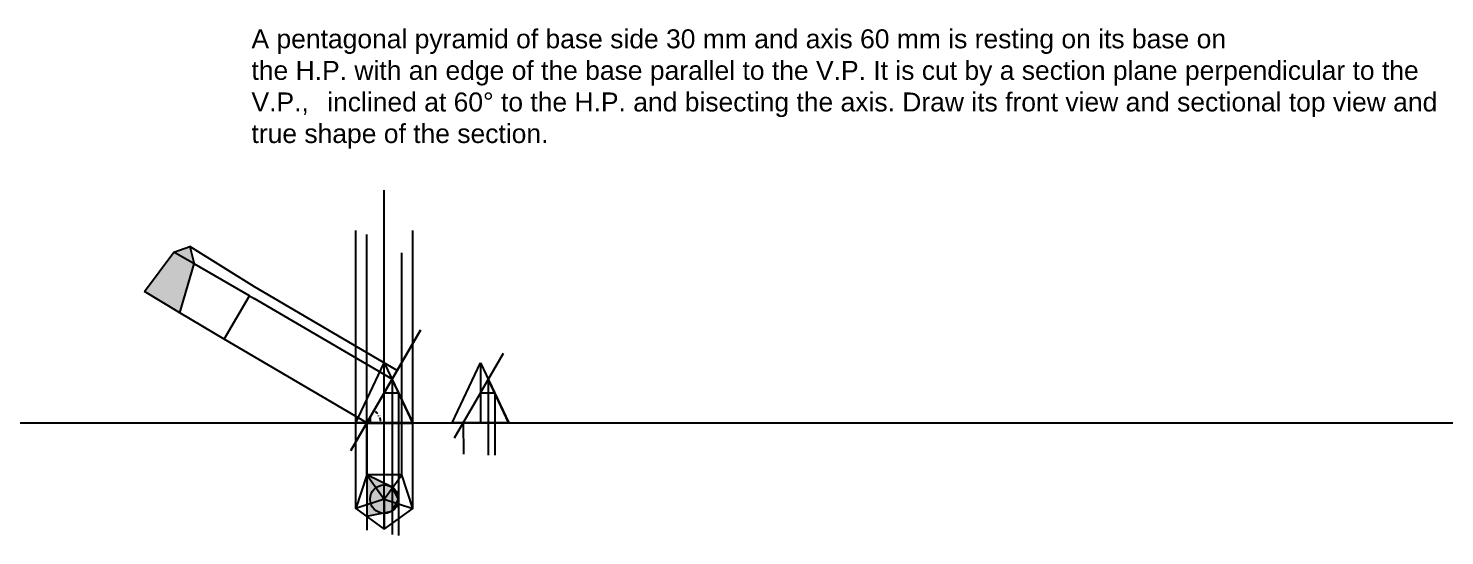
# Model space of a CAD drawing. Header units: millimetres. Extents: x 186 to 71940, y -203 to 575.
# Drawn here: x 34391 to 35810, y -105 to 403 of the extents above; entities that cross this region are included whole.
import ezdxf

# ---------------------------------------------------------------- set-up
doc = ezdxf.new("R2010")
doc.units = ezdxf.units.MM
doc.header["$MEASUREMENT"] = 0
doc.styles.get("Standard").update_dxf_attribs({"font": 'arial.ttf'})
doc.dimstyles.get("Standard").update_dxf_attribs({"dimscale": 10, "dimtxt": 0.18, "dimasz": 0.18, "dimexe": 0.18, "dimexo": 0.0625, "dimgap": 0.09, "dimtad": 0, "dimtih": 1, "dimtoh": 1, "dimdec": 1, "dimzin": 0, "dimdsep": 46, "dimtxsty": 'Standard', "dimcen": 0.09, "dimadec": 0, "dimazin": 0, "dimtfac": 1, "dimtdec": 1, "dimtofl": 0, "dimtmove": 0, "dimatfit": 3, "dimfxl": 1, "dimtolj": 1, "dimtzin": 0, "dimarcsym": 0})

# ---------------------------------------------------------------- blocks, each defined once
blk = doc.blocks.new('*D114')
at = {"color": 0, "lineweight": -2, "transparency": 16777216}
for start, end in [(39.1153, 52.5742), (7.4258, 21.6612)]:
    blk.add_arc((34729.9, 7.9), 13.9, start, end, dxfattribs=at)
at = {"color": 0, "lineweight": -3, "transparency": 16777216}
for points in [[(34738.2, 18.6), (34738.5, 19.1), (34736.9, 19.9)], [(34744, 9.7), (34743.4, 9.6), (34743.8, 7.9)]]:
    blk.add_solid(points, dxfattribs=at)
at = {"layer": 'Defpoints', "color": 0, "lineweight": -3, "transparency": 16777216}
for p in [(34783.4, 100.5), (34718.7, 7.9), (34743, 12.6), (34775.8, 7.9), (34713.8, -20.1)]:
    blk.add_point(p, dxfattribs=at)
at = {"color": 0, "lineweight": -3, "transparency": 16777216, "insert": (34742, 14.8), "char_height": 1.8, "attachment_point": 5}
blk.add_mtext('\\A1;60°', dxfattribs=at)

msp = doc.modelspace()

# ---------------------------------------------------------------- hatches: boundary and pattern name
at = {"lineweight": -3, "true_color": 0xffffff, "transparency": 33554483}
h = msp.add_hatch(color=7, dxfattribs=at)
h.dxf.hatch_style = 1
h.set_gradient(color1=(0, 0, 255), color2=(255, 255, 0))
h.paths.add_polyline_path([(34556.86, 166.88), (34536.2, 178.8), (34506.84, 139.39), (34542.37, 118.04)])
h.paths.add_polyline_path([(34552.3, 184.35), (34536.2, 178.8), (34556.86, 166.88)])
at = {"lineweight": -3, "transparency": 33554483}
h = msp.add_hatch(color=4, dxfattribs=at)
h.dxf.hatch_style = 1
h.set_gradient(color1=(0, 0, 255), color2=(255, 255, 0), name='INVSPHERICAL')
h.paths.add_polyline_path([(34747.25, -68.67), (34729.62, -74.4), (34729.62, -85.85), (34747.25, -82.21)])
h.paths.add_polyline_path([(34733.09, -49.17), (34732.98, -49.24), (34732.98, -49.03), (34729.62, -44.4), (34729.62, -74.4), (34747.25, -68.67)])
h.paths.add_polyline_path([(34747.25, -52.94), (34729.62, -44.4), (34732.98, -49.03), (34747.25, -68.67)])
h.paths.add_polyline_path([(34755.07, -57.9), (34755.07, -56.74), (34747.25, -52.94), (34747.25, -68.67)])
h.paths.add_polyline_path([(34755.07, -57.9), (34747.25, -68.67), (34755.07, -71.21)])
h.paths.add_polyline_path([(34755.43, -57.4), (34755.07, -57.9), (34755.07, -71.21), (34759.39, -72.61), (34761.52, -68.67)])
h.paths.add_polyline_path([(34755.07, -71.21), (34747.25, -68.67), (34747.25, -82.21), (34755.07, -80.6)])
h.paths.add_polyline_path([(34759.39, -72.61), (34755.07, -71.21), (34755.07, -80.6)])

# ---------------------------------------------------------------- linework, layer by layer
at = {"color": 244, "lineweight": -3, "true_color": 0x991b1e}
for p, q in [((34747.25, -98.67), (34747.25, 240.69)), ((34718.72, -77.94), (34718.72, 200.26)), ((34775.78, -77.94), (34775.78, 200.26)), ((34729.62, -44.4), (34729.62, 196.3)), ((34764.88, -44.4), (34764.88, 178.07))]:
    msp.add_line(p, q, dxfattribs=at)
at = {"color": 7, "lineweight": -3, "true_color": 0xffffff}
for p, q in [((34506.84, 139.39), (34536.2, 178.8)), ((34536.2, 178.8), (34552.3, 184.35)), ((34552.3, 184.35), (34556.86, 166.88)), ((34542.37, 118.04), (34556.86, 166.88)), ((34783.43, 100.53), (34713.8, -20.07)), ((34747.25, 37.86), (34783.43, 100.53)), ((34718.72, 7.86), (34747.25, 67.86)), ((34747.25, 7.86), (34747.25, 67.86)), ((34747.25, 67.86), (34775.78, 7.86)), ((34815.14, 7.86), (34843.68, 67.86)), ((34843.68, 67.86), (34872.21, 7.86)), ((33126.95, 7.86), (35093.51, 7.86)), ((34775.78, 7.86), (34718.72, 7.86)), ((34872.21, 7.86), (34815.14, 7.86)), ((35093.51, 7.86), (36404.58, 7.86)), ((34729.62, -44.4), (34747.25, -68.67)), ((34747.25, -68.67), (34764.88, -44.4)), ((34747.25, -68.67), (34718.72, -77.94)), ((34747.25, -68.67), (34747.25, -98.67)), ((34747.25, -68.67), (34775.78, -77.94))]:
    msp.add_line(p, q, dxfattribs=at)
at = {"color": 40, "lineweight": -3, "true_color": 0xf8d731}
msp.add_line((34556.86, 166.88), (34536.2, 178.8), dxfattribs=at)
at = {"color": 4, "lineweight": -3}
for p, q in [((34617.19, 143.8), (34552.3, 184.35)), ((34760.18, 60.21), (34617.19, 143.8)), ((34586.69, 91.4), (34612.15, 134.95)), ((34612.15, 134.95), (34616.88, 132.19)), ((34755.07, 51.41), (34616.88, 132.19)), ((34713.8, -20.07), (34783.43, 100.53)), ((34729.62, 7.86), (34586.69, 91.4)), ((34755.07, 51.41), (34729.62, 7.86)), ((34775.78, 7.32), (34755.07, 51.41)), ((34872.21, 7.32), (34851.5, 51.41)), ((34729.62, 7.32), (34775.78, 7.32)), ((34755.07, -56.74), (34729.62, -44.4)), ((34729.62, -44.4), (34729.62, -85.85)), ((34761.52, -68.67), (34755.07, -56.74)), ((34755.07, -80.6), (34761.52, -68.67)), ((34729.62, -85.85), (34755.07, -80.6))]:
    msp.add_line(p, q, dxfattribs=at)
at = {"color": 6, "lineweight": -3}
for p, q in [((34612.15, 134.95), (34556.86, 166.88)), ((34586.69, 91.4), (34542.37, 118.04))]:
    msp.add_line(p, q, dxfattribs=at)
at = {"color": 2, "lineweight": -3}
for p, q in [((34542.37, 118.04), (34506.84, 139.39)), ((34755.07, 51.41), (34755.07, -104.06)), ((34747.25, 37.86), (34761.52, 37.86)), ((34761.52, 37.86), (34761.52, -105.24)), ((34729.62, 7.32), (34729.62, -99.71)), ((34732.98, 13.15), (34732.98, 7.86)), ((34732.98, -49.03), (34732.98, -49.24)), ((34732.98, -49.24), (34733.09, -49.17))]:
    msp.add_line(p, q, dxfattribs=at)
at = {"color": 5, "lineweight": -3}
for q in [(34866.63, 77.62), (34817.44, -7.59)]:
    msp.add_line((34843.68, 37.86), q, dxfattribs=at)
at = {"color": 51, "lineweight": -3, "true_color": 0xf7f281}
for p, q in [((34843.68, 67.86), (34843.68, 7.86)), ((34851.5, 51.41), (34851.5, -24.57)), ((34843.68, 37.86), (34857.94, 37.86)), ((34857.94, 37.86), (34857.94, -24.73)), ((34826.36, 7.86), (34826.73, -23.77))]:
    msp.add_line(p, q, dxfattribs=at)
at = {"color": 7, "lineweight": -3, "true_color": 0xffffff}
msp.add_lwpolyline([(34747.25, -98.67), (34775.78, -77.94), (34764.88, -44.4), (34729.62, -44.4), (34718.72, -77.94)], close=True, dxfattribs=at)
at = {"color": 51, "lineweight": -3, "true_color": 0xf7f281}
msp.add_circle((34747.25, -68.67), 14.27, dxfattribs=at)
at = {"color": 4, "lineweight": -3}
msp.add_arc((34747.25, -68.67), 14.27, 54, 56.74583, dxfattribs=at)

# ---------------------------------------------------------------- texts
at = {"color": 7, "true_color": 0xffffff, "insert": (34614.17, 401.85), "char_height": 18.971, "attachment_point": 1}
msp.add_mtext_dynamic_manual_height_columns('A pentagonal pyramid of base side 30 mm and axis 60 mm is resting on its base on \\Pthe H.P. with an edge of the base parallel to the V.P. It is cut by a section plane perpendicular to the \\PV.P.,^Iinclined at 60° to the H.P. and bisecting the axis. Draw its front view and sectional top view and \\Ptrue shape of the section.', width=38495.3296, gutter_width=94.86, heights=[151.75], dxfattribs=at)

# ---------------------------------------------------------------- dimensions: what is measured, and where the dimension line sits
at = {"color": 2, "lineweight": -3}
dim = msp.add_angular_dim_2l(base=(34742.99, 12.61), line1=((34783.43, 100.53), (34713.8, -20.07)), line2=((34775.78, 7.86), (34718.72, 7.86)), dimstyle='Standard', dxfattribs=at)
dim.commit()
dim.dimension.update_dxf_attribs({"geometry": '*D114', "text_midpoint": (34741.97, 14.81)})

doc.saveas('drawing.dxf')
